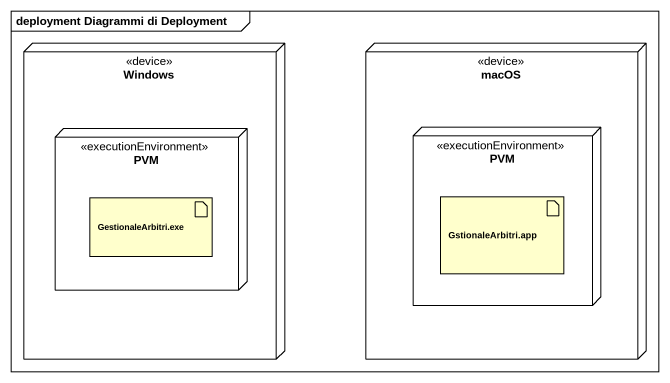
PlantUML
@startuml
mainframe deployment Diagrammi di Deployment
node Windows <<device>> {
  node "PVM" as PVM_2 <<executionEnvironment>> {
    artifact "GestionaleArbitri.exe" as GestionaleArbitri_exe
  }
}
node macOS <<device>> {
  node PVM <<executionEnvironment>> {
    artifact "GstionaleArbitri.app" as GstionaleArbitri_app
  }
}
@enduml
